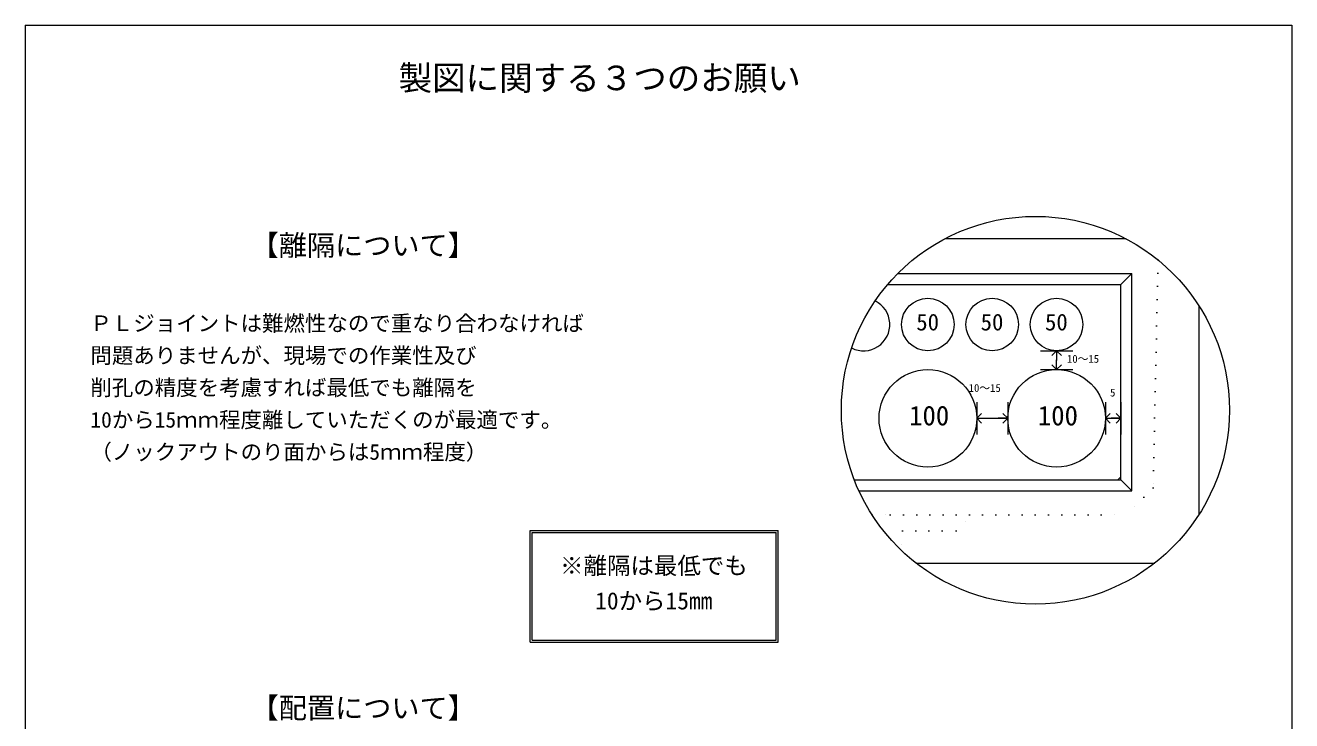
# Model space of a CAD drawing. Units: millimetres, scale not verified. Extents: x -4890 to 18489, y -2328 to 2328.
# Drawn here: x -4890 to -1830, y 647 to 2328 of the extents above; entities that cross this region are included whole.
import ezdxf
from ezdxf.enums import TextEntityAlignment as Align

# ---------------------------------------------------------------- set-up
doc = ezdxf.new("R2010")
doc.units = ezdxf.units.MM
doc.header["$LTSCALE"] = 10
doc.linetypes.add('DASHED1', pattern=[1.8, 1.2, -0.6])
doc.linetypes.add('USER5', pattern=[3.185, 0.01, -3.175])
for name, color, linetype, lineweight in [('0-2_waku', 7, 'Continuous', 18), ('0-3_gaikei', 7, 'Continuous', 18), ('0-4_kakure', 7, 'DASHED1', 5), ('0-5_sunpou', 7, 'Continuous', 5), ('0-7_hole', 7, 'Continuous', 18), ('0-8_uchigawa', 6, 'Continuous', 18), ('0-9_文字１', 7, 'Continuous', 18)]:
    doc.layers.add(name, color=color, linetype=linetype, lineweight=lineweight)
doc.styles.add('ＭＳ ゴシック', font='')
doc.styles.get('ＭＳ ゴシック').set_extended_font_data('MS Gothic')

# ---------------------------------------------------------------- blocks, each defined once
blk = doc.blocks.new('_Open90')
at = {"layer": '0-5_sunpou'}
blk.add_line((0, 0), (-1, 0), dxfattribs=at)
blk.add_lwpolyline([(-0.5, 0.5), (0, 0), (-0.5, -0.5)], dxfattribs=at)

msp = doc.modelspace()

# ---------------------------------------------------------------- linework, layer by layer
at = {"layer": '0-2_waku'}
for p, q in [((-4889.67, 2328.23), (-1829.67, 2328.23)), ((-4889.67, 2328.23), (-1829.67, 2328.23)), ((-4889.67, 2328.23), (-4889.67, -1946.77)), ((-1829.67, 2328.23), (-1829.67, -1946.77))]:
    msp.add_line(p, q, dxfattribs=at)
at = {"layer": '0-3_gaikei'}
for p, q in [((-2229.8, 1811.95), (-2667.93, 1811.95)), ((-2053.58, 1145.21), (-2053.58, 1649.58)), ((-2737.48, 1027.87), (-2160.25, 1027.87))]:
    msp.add_line(p, q, dxfattribs=at)
at = {"layer": '0-4_kakure', "linetype": 'USER5', "lineweight": 18}
for p, q in [((-2843.7, 1144.51), (-2799.49, 1144.51)), ((-2799.49, 1144.51), (-2229.25, 1144.51)), ((-2799.49, 1144.51), (-2229.25, 1144.51)), ((-2769.75, 1105.63), (-2772.89, 1058.5)), ((-2769.75, 1105.63), (-2666.07, 1105.63))]:
    msp.add_line(p, q, dxfattribs=at)
for points in [[(-2152.59, 1760.81), (-2164.45, 1209.31), (-2229.25, 1144.51)], [(-2769.75, 1105.63), (-2640.15, 1105.63), (-2601.27, 1144.51)]]:
    msp.add_lwpolyline(points, dxfattribs=at)
at = {"layer": '0-5_sunpou', "color": 150, "lineweight": 18}
for p, q in [((-2436.61, 1541.08), (-2358.85, 1541.08)), ((-2436.61, 1495.72), (-2358.85, 1495.72)), ((-2590.84, 1416.67), (-2590.84, 1338.91)), ((-2515.67, 1416.67), (-2515.67, 1338.91)), ((-2279.69, 1416.67), (-2279.69, 1338.91)), ((-2242.21, 1416.67), (-2242.21, 1338.91)), ((-2590.84, 1377.79), (-2515.67, 1377.79)), ((-2279.69, 1377.79), (-2242.21, 1377.79)), ((-2242.21, 1236.14), (-2249.38, 1228.75))]:
    msp.add_line(p, q, dxfattribs=at)
msp.add_circle((-2448.87, 1397.39), 468.88, dxfattribs=at)
at = {"layer": '0-7_hole'}
for centre, radius in [((-2708.77, 1604.59), 63.5), ((-2553.25, 1604.59), 63.5), ((-2397.73, 1604.59), 63.5), ((-2708.77, 1377.79), 117.94), ((-2397.73, 1377.79), 117.94)]:
    msp.add_circle(centre, radius, dxfattribs=at)
msp.add_arc((-2864.29, 1604.59), 63.5, 243.19936, 63.78529, dxfattribs=at)
at = {"layer": '0-8_uchigawa'}
for p, q in [((-2781.64, 1727.71), (-2216.29, 1727.71)), ((-2216.29, 1202.83), (-2216.29, 1727.71)), ((-2805.5, 1701.79), (-2799.49, 1701.79)), ((-2242.21, 1228.75), (-2242.21, 1701.79)), ((-2886.36, 1228.75), (-2799.49, 1228.75)), ((-2799.49, 1228.75), (-2242.21, 1228.75)), ((-2216.29, 1202.83), (-2242.21, 1228.75)), ((-2875.47, 1202.83), (-2799.49, 1202.83)), ((-2799.49, 1202.83), (-2216.29, 1202.83)), ((-3670.14, 1106.49), (-3070.14, 1106.49)), ((-3670.14, 836.49), (-3670.14, 1106.49)), ((-3070.14, 836.49), (-3070.14, 1106.49)), ((-3665.14, 1101.49), (-3075.14, 1101.49)), ((-3665.14, 841.49), (-3665.14, 1101.49)), ((-3075.14, 841.49), (-3075.14, 1101.49)), ((-3670.14, 836.49), (-3070.14, 836.49)), ((-3665.14, 841.49), (-3075.14, 841.49))]:
    msp.add_line(p, q, dxfattribs=at)
msp.add_lwpolyline([(-2799.49, 1701.79), (-2242.21, 1701.79), (-2216.29, 1727.71)], dxfattribs=at)

# ---------------------------------------------------------------- block references
at = {"layer": '0-5_sunpou', "xscale": 23.328, "yscale": 23.328}
for p, rotation in [((-2397.73, 1541.08), 90), ((-2397.73, 1495.72), 270), ((-2590.84, 1377.79), 180), ((-2279.69, 1377.79), 180)]:
    msp.add_blockref('_Open90', p, dxfattribs=dict(at, rotation=rotation))
for p in [(-2515.67, 1377.79), (-2242.21, 1377.79)]:
    msp.add_blockref('_Open90', p, dxfattribs=at)

# ---------------------------------------------------------------- texts
at = {"layer": '0-9_文字１', "style": 'ＭＳ ゴシック'}
for s, height, p in [('製図に関する３つのお願い', 59.38, (-3987.72, 2153.44)), ('【離隔について】', 49.88, (-4345.33, 1756.34)), ('ＰＬジョイントは難燃性なので重なり合わなければ', 38.01, (-4732.44, 1577.22)), ('50', 40.38, (-2736.76, 1578.22)), ('50', 40.38, (-2581.24, 1578.22)), ('50', 40.38, (-2425.72, 1578.22)), ('問題ありませんが、現場での作業性及び', 38.01, (-4732.44, 1499.46)), ('10～15', 19, (-2372.67, 1506.4)), ('削孔の精度を考慮すれば最低でも離隔を', 38.01, (-4732.44, 1421.7)), ('10～15', 19, (-2610.2, 1435.9)), ('5', 19, (-2268.53, 1424.87)), ('100', 47.51, (-2754.06, 1346.45)), ('100', 47.51, (-2443.02, 1346.45)), ('10から15ｍｍ程度離していただくのが最適です。', 38.01, (-4732.44, 1343.94)), ('（ノックアウトのり面からは5ｍｍ程度）', 38.01, (-4732.44, 1266.18)), ('※離隔は最低でも', 41.57, (-3597.6, 988.27)), ('\u3000 10から15mm', 41.57, (-3597.6, 903.22)), ('【配置について】', 49.88, (-4345.33, 637.49))]:
    msp.add_text(s, height=height, dxfattribs=at).set_placement(p, align=Align.BOTTOM_LEFT)

doc.saveas('drawing.dxf')
